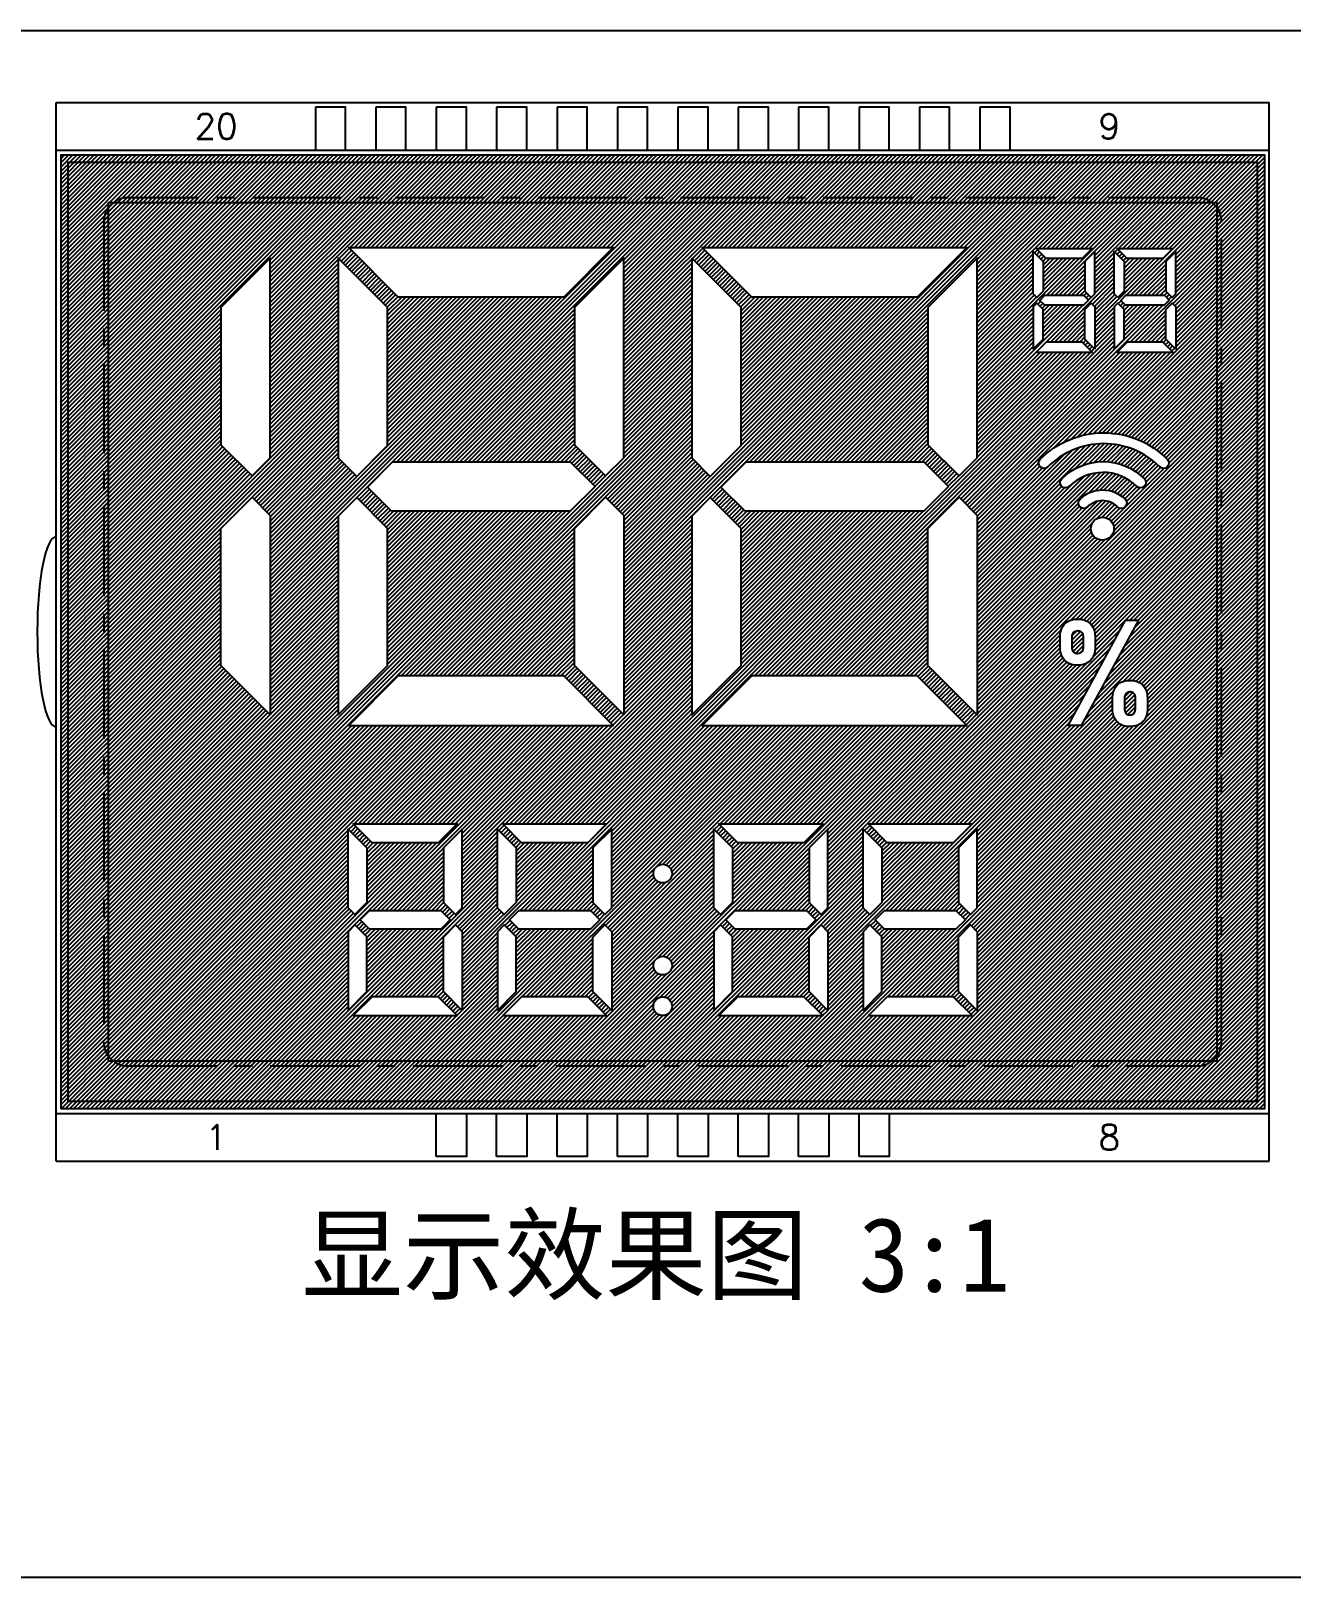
# Model space of a CAD drawing. Header units: millimetres. Extents: x -121 to 714, y -296 to 116.
# Drawn here: x 436.6 to 595.6, y -296.4 to -101.4 of the extents above; entities that cross this region are included whole.
import ezdxf
from ezdxf.enums import TextEntityAlignment as Align

# ---------------------------------------------------------------- set-up
doc = ezdxf.new("R2010")
doc.units = ezdxf.units.MM
doc.header["$LTSCALE"] = 3
doc.header["$MEASUREMENT"] = 0
doc.linetypes.add('CENTER', pattern=[2, 1.25, -0.25, 0.25, -0.25])
for name, color, linetype in [('DIM', 4, 'Continuous'), ('POL', 1, 'Continuous'), ('PRINT', 6, 'Continuous'), ('VA', 5, 'Continuous')]:
    doc.layers.add(name, color=color, linetype=linetype)
doc.styles.add('ROMANS', font='ROMANS.shx')
doc.styles.add('样式 SZ', font='')
doc.styles.get('样式 SZ').set_extended_font_data('SimSun')
pattern_1 = [(45, (0, 0), (-0.2651650429449553, 0.2651650429449554), [])]

msp = doc.modelspace()

# ---------------------------------------------------------------- hatches: boundary and pattern name
h = msp.add_hatch()
h.set_pattern_fill('ANSI31', color=256, scale=3, style=0)
h.set_pattern_definition(pattern_1)
h.paths.add_polyline_path([(579.4045854505912, -130.1342821793091), (574.8758343674012, -130.1342821793091), (573.615834367401, -128.8742821793091), (580.664585450591, -128.8742821793091)], flags=16)
h.paths.add_polyline_path([(580.568466449967, -135.0378685558684), (581.0252099089962, -134.5811250968391), (581.0252099089962, -129.2349066377143), (579.765209908996, -130.4949066377143), (579.765209908996, -134.2346120148977)], flags=16)
h.paths.add_polyline_path([(579.5786311565976, -134.7692821793091), (580.2078419915617, -135.3984930142735), (579.5770528265261, -136.0292821793091), (574.6941069157783, -136.0292821793091), (574.0779233725166, -135.4130986360476), (574.7217398292551, -134.7692821793091)], flags=16)
h.paths.add_polyline_path([(573.7172989141113, -135.0524741776426), (573.2552099089962, -134.5903851725271), (573.2552099089962, -129.2349066377143), (574.515209908996, -130.4949066377143), (574.515209908996, -134.2545631827579)], flags=16)
h.paths.add_polyline_path([(570.362905202519, -135.0378685558684), (570.819648661548, -134.5811250968391), (570.819648661548, -129.2349066377143), (569.5596486615482, -130.4949066377143), (569.5596486615482, -134.2346120148977)], flags=16)
edge = h.paths.add_edge_path(flags=16)
edge.add_arc((575.189566842856, -187.0222890973974), 0.7307600388638189, 319.5678580820855, 354.8326653049923)
edge.add_arc((574.6104420373767, -186.9147033260276), 1.318368242539657, 352.4421371671035, 360.328136014049)
edge.add_line((575.9287886592992, -186.9071530013965), (575.9287886592992, -185.5645513350652))
edge.add_arc((574.9692845425861, -185.5381041151743), 0.9598685354931642, 358.4211318340416, 384.5593572604731)
edge.add_arc((575.2829636478236, -185.4156101849791), 0.6239430257139245, 26.30107978691587, 42.11526624607705)
edge.add_arc((575.3030901484344, -185.4022216861833), 0.6000451866434147, 42.45574851718957, 81.21942553590533)
edge.add_arc((575.2489077225482, -185.6461416666891), 0.8495340964562228, 80.11915831560904, 90.36351735555934)
edge.add_arc((575.2083235116334, -185.4486402874586), 0.6529647823743807, 86.91030301216965, 136.2587720444585)
edge.add_arc((575.2880204541168, -185.4625081797287), 0.7215415503146845, 139.8410738200221, 174.7665138604595)
edge.add_arc((575.8431861000977, -185.5656257492021), 1.28485333880867, 172.4448677514727, 180.3202072902185)
edge.add_line((574.5583528263091, -185.5728063350637), (574.5583528263091, -186.9071530013966))
edge.add_arc((575.5469917113282, -186.949420295743), 0.9895419996863113, 177.5519234274748, 208.3332732025743)
edge.add_arc((575.173351728384, -187.1166355211069), 0.582084287432783, 211.30195233316, 221.3780108023398)
edge.add_arc((575.1716729703176, -187.1099115713911), 0.5853016630731717, 221.980552378535, 261.8402813494105)
edge.add_arc((575.2375060927484, -186.8148587761327), 0.887017097476041, 260.3357903487549, 270.3883235044336)
edge.add_arc((575.2737067650589, -187.0593340429144), 0.6432302825490647, 267.3099300865762, 317.2181989333149)
edge = h.paths.add_edge_path(flags=16)
edge.add_arc((575.1173181563731, -187.1563157979928), 2.046291293106544, 193.4844346475149, 222.4724539063137, ccw=False)
edge.add_arc((576.2813125310199, -186.8523293443661), 3.2491721235637, 179.3617606249421, 193.9109151311013, ccw=False)
edge.add_line((573.0323419933575, -186.8161363347526), (573.0323419933575, -185.674088835038))
edge.add_arc((576.5452329133891, -185.6573220214377), 3.512930933291876, 169.7267761325961, 180.2734671762282, ccw=False)
edge.add_arc((575.1949352096253, -185.3793721679601), 2.134960407934094, 138.0152805506902, 170.6038028584836, ccw=False)
edge.add_arc((574.9558895469554, -185.2200029756256), 1.851128954080467, 103.72094199000747, 136.7324514148568, ccw=False)
edge.add_arc((575.247578333293, -186.4501784380137), 3.115396269410073, 78.69015242692421, 103.56600380276609, ccw=False)
edge.add_arc((575.5040025873245, -185.2607173950259), 1.898831824151648, 43.60074404307392, 79.23854622140448, ccw=False)
edge.add_arc((575.3689578806834, -185.3293782102985), 2.044437577595902, 13.206181170238096, 42.38410308925393, ccw=False)
edge.add_arc((574.1152683796195, -185.6537937770188), 3.339216619442639, -0.6496910084662204, 13.7110475251489, ccw=False)
edge.add_line((577.4542703255843, -185.6916571683669), (577.4542703255843, -186.8161363347525))
edge.add_arc((573.9212032565679, -186.8335197977705), 3.533109833978589, -10.27518867981621, 0.28190549674701515, ccw=False)
edge.add_arc((575.3214064358212, -187.1225242373764), 2.10409570592003, 317.5686051107839, 350.6672137690562, ccw=False)
edge.add_arc((575.5161696278994, -187.2452550672374), 1.877980163596012, 283.83342838740964, 316.32305211897017, ccw=False)
edge.add_arc((575.2381769730382, -186.0681548846223), 3.087428012678681, 258.6105673571336, 283.61973138463725, ccw=False)
edge.add_arc((574.9857350824539, -187.226255210272), 1.902374726335299, 223.5947876574384, 259.1759841607735, ccw=False)
h.paths.add_polyline_path([(564.3096486615482, -134.2545631827579), (563.5117376666635, -135.0524741776426), (563.049648661548, -134.5903851725271), (563.049648661548, -129.2349066377143), (564.3096486615482, -130.4949066377143)], flags=16)
h.paths.add_polyline_path([(569.3730699091493, -134.7692821793091), (570.0022807441139, -135.3984930142735), (569.3714915790783, -136.0292821793091), (564.4885456683301, -136.0292821793091), (563.8723621250685, -135.4130986360476), (564.5161785818073, -134.7692821793091)], flags=16)
h.paths.add_polyline_path([(564.670273119953, -130.1342821793091), (563.4102731199532, -128.8742821793091), (570.4590242031431, -128.8742821793091), (569.1990242031429, -130.1342821793091)], flags=16)
h.paths.add_polyline_path([(581.0252099089962, -141.5636577209041), (579.765209908996, -140.3036577209041), (579.765209908996, -136.5623740136494), (580.568466449967, -135.7591174726787), (581.0252099089962, -136.215860931708)], flags=16)
h.paths.add_polyline_path([(573.7172989141113, -135.7737230944529), (573.2552099089962, -136.2358120995682), (573.2552099089962, -141.5636577209041), (574.515209908996, -140.3036577209041), (574.515209908996, -136.5716340893374)], flags=16)
h.paths.add_polyline_path([(570.819648661548, -141.5636577209041), (569.5596486615482, -140.3036577209041), (569.5596486615482, -136.5623740136494), (570.362905202519, -135.7591174726787), (570.819648661548, -136.215860931708)], flags=16)
h.paths.add_polyline_path([(574.8758343674012, -140.6642821793091), (573.615834367401, -141.9242821793091), (580.664585450591, -141.9242821793091), (579.4045854505912, -140.6642821793091)], flags=16)
h.paths.add_polyline_path([(563.049648661548, -141.5636577209041), (564.3096486615482, -140.3036577209041), (564.3096486615482, -136.5716340893374), (563.5117376666633, -135.7737230944529), (563.049648661548, -136.2358120995682)], flags=16)
h.paths.add_polyline_path([(564.670273119953, -140.6642821793091), (563.4102731199532, -141.9242821793091), (570.4590242031431, -141.9242821793091), (569.1990242031429, -140.6642821793091)], flags=16)
h.paths.add_polyline_path([(543.9553432494185, -204.4635156315564), (543.9553432494185, -211.3606360498216), (542.442433861105, -212.8735454381351), (541.5853432494187, -212.0164548264488), (541.5853432494187, -202.0935156315566)], flags=16)
h.paths.add_polyline_path([(534.1082881142943, -203.805906325053), (525.7635067273013, -203.805906325053), (523.3935067273014, -201.4359063250531), (536.4782881142946, -201.4359063250531)], flags=16)
h.paths.add_polyline_path([(525.1058974207976, -204.4635156315564), (525.1058974207976, -211.3606360498216), (523.5929880324843, -212.8735454381351), (522.7358974207978, -212.0164548264488), (522.7358974207978, -202.0935156315566)], flags=16)
h.paths.add_polyline_path([(534.765897420798, -204.4635156315564), (534.765897420798, -211.3454747931549), (536.2891263125462, -212.8687036849033), (537.1358974207981, -212.0219325766518), (537.1358974207981, -202.0935156315566)], flags=16)
h.paths.add_polyline_path([(541.5853432494187, -224.9582970185495), (543.9553432494185, -222.5882970185495), (543.9553432494185, -215.7016734394558), (542.442433861105, -214.1887640511422), (541.5853432494187, -215.0458546628286)], flags=16)
h.paths.add_polyline_path([(534.765897420798, -222.5882970185495), (534.765897420798, -215.7071511896588), (536.2891263125462, -214.1839222979104), (537.1358974207981, -215.0306934061618), (537.1358974207981, -224.9582970185495)], flags=16)
h.paths.add_polyline_path([(535.6315170060427, -213.5263129914068), (534.4469236723967, -214.710906325053), (525.4303489194024, -214.710906325053), (524.2505973389877, -213.5311547446386), (525.4408457585732, -212.3409063250531), (534.4461103396889, -212.3409063250531)], flags=16)
h.paths.add_polyline_path([(522.7358974207978, -224.9582970185495), (525.1058974207976, -222.5882970185495), (525.1058974207976, -215.7016734394558), (523.5929880324843, -214.1887640511422), (522.7358974207978, -215.0458546628286)], flags=16)
h.paths.add_polyline_path([(534.1082881142943, -223.2459063250531), (525.7635067273013, -223.2459063250531), (523.3935067273014, -225.6159063250529), (536.4782881142946, -225.6159063250529)], flags=16)
h.paths.add_polyline_path([(548.4101260190123, -134.992761334201), (527.5329896518974, -134.992761334201), (521.2929896518976, -128.7527613342011), (554.6501260190125, -128.7527613342011)], flags=16)
h.paths.add_polyline_path([(482.9372571630465, -134.992761334201), (476.6972571630463, -128.7527613342011), (510.0543935301612, -128.7527613342011), (503.8143935301614, -134.992761334201)], flags=16)
h.paths.add_polyline_path([(549.746557835455, -136.3291931506435), (549.746557835455, -153.6128793791104), (553.688887564969, -157.5552091086247), (555.986557835455, -155.2575388381388), (555.986557835455, -130.0891931506435)], flags=16)
edge = h.paths.add_edge_path(flags=16)
edge.add_arc((568.5839939161474, -177.64842838713), 2.129238785992962, 137.9582591125576, 170.6170213732431, ccw=False)
edge.add_arc((568.3522948005948, -177.491067106548), 1.852181332188155, 103.78230806316299, 136.7734904440495, ccw=False)
edge.add_arc((568.6419309335472, -178.7084145025758), 3.103492017907644, 78.64263024662068, 103.62139320863957, ccw=False)
edge.add_arc((568.89682035739, -177.5313469937428), 1.899365287764773, 43.55712674949979, 79.18865992456938, ccw=False)
edge.add_arc((568.7660871311614, -177.6002367157262), 2.041971394353111, 13.210327528033304, 42.430152446046975, ccw=False)
edge.add_arc((567.5114507631906, -177.9250457066435), 3.33776498074161, -0.6509562024136812, 13.716665566672816, ccw=False)
edge.add_line((570.8490003272364, -177.9629663369656), (570.8490003272364, -179.0863871700186))
edge.add_arc((567.3167977960952, -179.1037878389386), 3.532245391288483, -10.27792618569299, 0.2822535842964271, ccw=False)
edge.add_arc((568.7130595257706, -179.3917958531709), 2.107279525115533, 317.57657723782603, 350.6536576094676, ccw=False)
edge.add_arc((568.9147373789936, -179.5221616459459), 1.870883530532425, 283.7609599115016, 316.35701791028583, ccw=False)
edge.add_arc((568.633153891504, -178.3294202228548), 3.096386804213119, 258.6296164756522, 283.571878598108, ccw=False)
edge.add_arc((568.3792650200244, -179.49903411123), 1.899762626443658, 223.5645255503615, 259.182018150715, ccw=False)
edge.add_arc((568.5028467076784, -179.4309513925275), 2.036545717274975, 193.4323306316619, 222.5562628532512, ccw=False)
edge.add_arc((569.6826593754442, -179.1227092353397), 3.255789993854476, 179.3607867149692, 193.8853724251089, ccw=False)
edge.add_line((566.4270719950082, -179.0863871700185), (566.4270719950082, -177.9443396703042))
edge.add_arc((569.9420067947281, -177.927396803951), 3.514975633912874, 169.7394465274041, 180.276177872957, ccw=False)
h.paths.add_polyline_path([(574.6772036596126, -175.7335871708563), (576.3122228258701, -175.7335871708563), (569.0946011610081, -189.0175755008688), (567.4594761614167, -189.0175755008688)], flags=16)
edge = h.paths.add_edge_path(flags=16)
edge.add_arc((568.60231753896, -177.7162390872713), 0.6503278426426975, 86.87951546690539, 136.4756097659866, ccw=False)
edge.add_arc((568.643225961172, -177.9175358200937), 0.8506781435861843, 80.11969139435598, 90.37093612435558, ccw=False)
edge.add_arc((568.6981376243748, -177.6699970163279), 0.597501464687579, 42.23376914829498, 81.23421401770031, ccw=False)
edge.add_arc((568.6739679117616, -177.6882707512589), 0.6276856227641445, 26.298325665861, 41.9858661395416, ccw=False)
edge.add_arc((568.3654732434131, -177.8083280658386), 0.9578821685835128, -1.5837518254240877, 24.560688399844594, ccw=False)
edge.add_line((569.3229894942838, -177.8348021703315), (569.3229894942838, -179.1772980033295))
edge.add_arc((568.0017312102295, -179.1847987498134), 1.321279574647268, -7.546681149610606, 0.32526305054392424, ccw=False)
edge.add_arc((568.5754937368874, -179.2910182740679), 0.739143476328443, 319.85818981287775, 354.77518365008274, ccw=False)
edge.add_arc((568.6669128090994, -179.3269952161454), 0.646828618034205, 267.41311708965674, 317.07272054958645, ccw=False)
edge.add_arc((568.631663489542, -179.088882641272), 0.8843027598479547, 260.3086956996011, 270.39232998321177, ccw=False)
edge.add_arc((568.5659128637146, -179.3832419417687), 0.5832754592545344, 221.7531109522978, 261.80786531167365, ccw=False)
edge.add_arc((568.568896019038, -179.3855660627135), 0.5839651240304894, 211.3516984659759, 221.3880818781971, ccw=False)
edge.add_arc((568.9391400736156, -179.2202164298875), 0.9875194885758767, 177.5090927137496, 208.3665384854806, ccw=False)
edge.add_line((567.9525536612932, -179.1772980033295), (567.9525536612932, -177.8441155036621))
edge.add_arc((569.2408561112607, -177.8367243407724), 1.288323651836237, 172.4546798166023, 180.3287099183179, ccw=False)
edge.add_arc((568.6811240236234, -177.733308796412), 0.7204433495295267, 139.809273843308, 174.7633387177087, ccw=False)
h.paths.add_polyline_path([(519.956557835455, -130.0891931506435), (519.956557835455, -155.275699371247), (522.2981174227066, -157.617258958499), (526.1965578354548, -153.7188185457508), (526.1965578354548, -136.3291931506435)], flags=16)
h.paths.add_polyline_path([(552.3524557485266, -158.8916409250671), (549.2363353393926, -162.0077613342009), (526.688619798409, -162.0077613342009), (523.6345492391492, -158.9536907749414), (526.8204786798897, -155.7677613342009), (549.2285761576604, -155.7677613342009)], flags=16)
h.paths.add_polyline_path([(549.746557835455, -181.4463295177584), (549.746557835455, -164.1704024710239), (553.688887564969, -160.2280727415098), (555.986557835455, -162.5257430119956), (555.986557835455, -187.6863295177584)], flags=16)
h.paths.add_polyline_path([(505.1508253466041, -153.6128793791104), (509.0931550761179, -157.5552091086247), (511.3908253466038, -155.2575388381388), (511.3908253466038, -130.0891931506435), (505.1508253466041, -136.3291931506435)], flags=16)
h.paths.add_polyline_path([(460.5550928577529, -153.6128793791104), (464.497422587267, -157.5552091086247), (466.7950928577529, -155.2575388381388), (466.7950928577529, -130.0891931506435), (460.5550928577529, -136.3291931506435)], flags=16)
h.paths.add_polyline_path([(475.3608253466039, -155.275699371247), (477.7023849338559, -157.617258958499), (481.6008253466039, -153.7188185457508), (481.6008253466039, -136.3291931506435), (475.3608253466039, -130.0891931506435)], flags=16)
h.paths.add_polyline_path([(482.0928873095577, -162.0077613342009), (479.0388167502983, -158.9536907749414), (482.2247461910388, -155.7677613342009), (504.6328436688095, -155.7677613342009), (507.7567232596757, -158.8916409250671), (504.6406028505417, -162.0077613342009)], flags=16)
h.paths.add_polyline_path([(548.4101260190123, -182.782761334201), (527.5329896518974, -182.782761334201), (521.2929896518976, -189.0227613342009), (554.6501260190125, -189.0227613342009)], flags=16)
h.paths.add_polyline_path([(519.956557835455, -162.6316821786359), (519.956557835455, -187.6863295177584), (526.1965578354548, -181.4463295177584), (526.1965578354548, -164.1885630041321), (522.2981174227066, -160.290122591384)], flags=16)
h.paths.add_polyline_path([(511.3908253466038, -187.6863295177584), (505.1508253466041, -181.4463295177584), (505.1508253466041, -164.1704024710239), (509.0931550761179, -160.2280727415098), (511.3908253466038, -162.5257430119956)], flags=16)
h.paths.add_polyline_path([(482.9372571630465, -182.782761334201), (476.6972571630463, -189.0227613342009), (510.0543935301612, -189.0227613342009), (503.8143935301614, -182.782761334201)], flags=16)
h.paths.add_polyline_path([(466.7950928577529, -187.6863295177584), (460.5550928577529, -181.4463295177584), (460.5550928577529, -164.1704024710239), (464.497422587267, -160.2280727415098), (466.7950928577529, -162.5257430119956)], flags=16)
h.paths.add_polyline_path([(475.3608253466039, -187.6863295177584), (481.6008253466039, -181.4463295177584), (481.6008253466039, -164.1885630041321), (477.7023849338559, -160.290122591384), (475.3608253466039, -162.6316821786359)], flags=16)
h.paths.add_polyline_path([(555.3277339429151, -201.4359063250531), (552.9577339429152, -203.805906325053), (544.6129525559222, -203.805906325053), (542.2429525559219, -201.4359063250531)], flags=16)
h.paths.add_polyline_path([(553.6153432494186, -215.7071511896588), (555.1385721411671, -214.1839222979104), (555.9853432494185, -215.0306934061618), (555.9853432494185, -224.9582970185495), (553.6153432494186, -222.5882970185495)], flags=16)
h.paths.add_polyline_path([(553.2955561683098, -212.3409063250531), (554.4809628346634, -213.5263129914068), (553.2963695010174, -214.710906325053), (544.2797947480228, -214.710906325053), (543.1000431676082, -213.5311547446386), (544.2902915871941, -212.3409063250531)], flags=16)
h.paths.add_polyline_path([(555.3277339429151, -225.6159063250529), (552.9577339429152, -223.2459063250531), (544.6129525559222, -223.2459063250531), (542.2429525559219, -225.6159063250529)], flags=16)
h.paths.add_polyline_path([(553.6153432494186, -204.4635156315564), (553.6153432494186, -211.3454747931549), (555.1385721411671, -212.8687036849033), (555.9853432494185, -212.0219325766518), (555.9853432494185, -202.0935156315566)], flags=16)
h.paths.add_polyline_path([(506.8313868711134, -203.805906325053), (498.4866054841204, -203.805906325053), (496.1166054841201, -201.4359063250531), (509.2013868711135, -201.4359063250531)], flags=16)
h.paths.add_polyline_path([(507.4889961776169, -215.7071511896588), (509.0122250693653, -214.1839222979104), (509.8589961776167, -215.0306934061618), (509.8589961776167, -224.9582970185495), (507.4889961776169, -222.5882970185495)], flags=16)
h.paths.add_polyline_path([(508.3546157628616, -213.5263129914068), (507.1700224292156, -214.710906325053), (498.153447676221, -214.710906325053), (496.9736960958066, -213.5311547446386), (498.1639445153924, -212.3409063250531), (507.169209096508, -212.3409063250531)], flags=16)
h.paths.add_polyline_path([(495.4589961776169, -224.9582970185495), (497.8289961776168, -222.5882970185495), (497.8289961776168, -215.7016734394558), (496.3160867893032, -214.1887640511422), (495.4589961776169, -215.0458546628286)], flags=16)
h.paths.add_polyline_path([(506.8313868711134, -223.2459063250531), (498.4866054841204, -223.2459063250531), (496.1166054841201, -225.6159063250529), (509.2013868711135, -225.6159063250529)], flags=16)
h.paths.add_polyline_path([(497.8289961776168, -204.4635156315564), (497.8289961776168, -211.3606360498216), (496.3160867893032, -212.8735454381351), (495.4589961776169, -212.0164548264488), (495.4589961776169, -202.0935156315566)], flags=16)
h.paths.add_polyline_path([(507.4889961776169, -204.4635156315564), (507.4889961776169, -211.3454747931549), (509.0122250693653, -212.8687036849033), (509.8589961776167, -212.0219325766518), (509.8589961776167, -202.0935156315566)], flags=16)
h.paths.add_polyline_path([(487.9829464591585, -203.805906325053), (479.6381650721655, -203.805906325053), (477.2681650721652, -201.4359063250531), (490.3529464591584, -201.4359063250531)], flags=16)
h.paths.add_polyline_path([(491.010555765662, -224.9582970185495), (488.6405557656617, -222.5882970185495), (488.6405557656617, -215.7071511896588), (490.1637846574101, -214.1839222979104), (491.010555765662, -215.0306934061618)], flags=16)
h.paths.add_polyline_path([(489.5061753509069, -213.5263129914068), (488.3215820172604, -214.710906325053), (479.3050072642659, -214.710906325053), (478.1252556838519, -213.5311547446386), (479.3155041034372, -212.3409063250531), (488.3207686845528, -212.3409063250531)], flags=16)
h.paths.add_polyline_path([(476.6105557656617, -224.9582970185495), (478.9805557656616, -222.5882970185495), (478.9805557656616, -215.7016734394558), (477.467646377348, -214.1887640511422), (476.6105557656617, -215.0458546628286)], flags=16)
h.paths.add_polyline_path([(487.9829464591585, -223.2459063250531), (479.6381650721655, -223.2459063250531), (477.2681650721652, -225.6159063250529), (490.3529464591584, -225.6159063250529)], flags=16)
h.paths.add_polyline_path([(478.9805557656616, -204.4635156315564), (478.9805557656616, -211.3606360498216), (477.467646377348, -212.8735454381351), (476.6105557656617, -212.0164548264488), (476.6105557656617, -202.0935156315566)], flags=16)
h.paths.add_polyline_path([(491.010555765662, -202.0935156315566), (488.6405557656617, -204.4635156315564), (488.6405557656617, -211.3454747931549), (490.1637846574101, -212.8687036849033), (491.010555765662, -212.0219325766518)], flags=16)
edge = h.paths.add_edge_path(flags=16)
edge.add_arc((571.9391507922662, -163.4576519058857), 11.33484539930477, 44.76529308123878, 135.0097306975319, ccw=False)
edge.add_arc((579.4784493107284, -155.9238269808213), 0.6777801573244038, -134.9826926185064, 41.39970828129083, ccw=False)
edge.add_arc((571.9402977885372, -163.4659693740721), 9.985598306483102, 45.01501727612334, 135.2284257738287)
edge.add_arc((564.4030933605891, -155.9236507621674), 0.6787047877362884, 135.0397625333755, 311.33145343239784, ccw=False)
edge = h.paths.add_edge_path(flags=16)
edge.add_arc((571.8426553086338, -163.1228064247633), 7.370462051115553, 44.69043538409062, 134.9795511999409, ccw=False)
edge.add_arc((576.573313659138, -158.3885092585258), 0.6789451525356885, -135.05999555866782, 41.419993215795785, ccw=False)
edge.add_arc((571.8429721036873, -163.1292818571677), 6.018149696692815, 45.07699036683268, 135.3324818037805)
edge.add_arc((567.1140548039702, -158.3886680085263), 0.6792959382603436, 135.1084169428904, 311.3543703175994, ccw=False)
edge = h.paths.add_edge_path(flags=16)
edge.add_arc((571.7887677683607, -163.3363514898354), 4.0251348231536, 44.357065672325405, 134.9860742274065, ccw=False)
edge.add_arc((574.1590436597417, -160.970778086033), 0.6774236567911743, -134.78410325074088, 41.458859632430915, ccw=False)
edge.add_arc((571.7925857457712, -163.3411537266273), 2.672028289102289, 45.00466704445838, 135.9060848399733)
edge.add_arc((569.4245418271178, -160.9705250912144), 0.6804826366653538, 135.0129146476768, 311.2857669730972, ccw=False)
edge = h.paths.add_edge_path(flags=16)
edge.add_arc((571.76915144348, -164.2086185572637), 1.4519972271085, 0, 360)
edge = h.paths.add_edge_path(flags=16)
edge.add_arc((516.2985492047515, -224.4369583454888), 1.179224098734355, 0, 360)
edge = h.paths.add_edge_path(flags=16)
edge.add_arc((516.2985738873431, -219.3137536267855), 1.179224098734355, 0, 360)
edge = h.paths.add_edge_path(flags=16)
edge.add_arc((516.2983774079798, -207.7109035198293), 1.179224098734355, 0, 360)
edge = h.paths.add_edge_path()
edge.add_line((448.7980616532586, -231.9645780431692), (583.7980616532586, -231.9645780431692))
edge.add_arc((583.7980616532593, -228.9645780431697), 2.999999999999488, 269.999999999987, 360.0000000000098)
edge.add_line((586.7980616532586, -228.9645780431692), (586.7980616532586, -125.4645780431692))
edge.add_arc((583.7980616532593, -125.4645780431688), 2.999999999999318, 359.9999999999902, 450.000000000013)
edge.add_line((583.7980616532586, -122.4645780431692), (448.7980616532586, -122.4645780431692))
edge.add_arc((448.7980616532579, -125.4645780431688), 2.999999999999488, 89.99999999998697, 180.0000000000098)
edge.add_line((445.7980616532586, -125.4645780431692), (445.7980616532586, -228.9645780431692))
edge.add_arc((448.7980616532579, -228.9645780431697), 2.999999999999318, 179.9999999999902, 270.000000000013)
at = {"layer": 'PRINT'}
h = msp.add_hatch(dxfattribs=at)
h.set_pattern_fill('ANSI31', color=256, scale=3, style=0)
h.set_pattern_definition(pattern_1)
h.paths.add_polyline_path([(440.3980616532588, -237.3645780431693), (440.3980616532588, -117.0645780431691), (592.1980616532585, -117.0645780431691), (592.1980616532585, -237.3645780431693)])
h.paths.add_polyline_path([(446.3980616532588, -231.3645780431693), (446.3980616532588, -123.0645780431691), (586.1980616532585, -123.0645780431691), (586.1980616532585, -231.3645780431693)], flags=16)

# ---------------------------------------------------------------- linework, layer by layer
for p, q in [((439.7980616532586, -243.9645780431692), (439.7980616532586, -110.4645780431692)), ((439.7980616532586, -110.4645780431692), (592.7980616532586, -110.4645780431692)), ((592.7980616532586, -243.9645780431692), (592.7980616532586, -110.4645780431692)), ((439.7980616532586, -116.4645780431692), (592.7980616532586, -116.4645780431692)), ((439.7980616532586, -237.9645780431692), (592.7980616532586, -237.9645780431692)), ((439.7980616532586, -243.9645780431692), (592.7980616532586, -243.9645780431692))]:
    msp.add_line(p, q)
for points in [[(713.572107917812, -296.4283918290192), (713.572107917812, -101.4283918290192), (428.572107917812, -101.4283918290192), (428.572107917812, -296.4283918290192)], [(472.4830616532586, -111.0645780431691), (472.4830616532586, -116.4645780431692), (476.2930616532585, -116.4645780431692), (476.2930616532585, -111.0645780431691)], [(480.1030616532585, -111.0645780431691), (480.1030616532585, -116.4645780431692), (483.9130616532584, -116.4645780431692), (483.9130616532584, -111.0645780431691)], [(487.7230616532588, -111.0645780431691), (487.7230616532588, -116.4645780431692), (491.5330616532588, -116.4645780431692), (491.5330616532588, -111.0645780431691)], [(495.3430616532587, -111.0645780431691), (495.3430616532587, -116.4645780431692), (499.1530616532586, -116.4645780431692), (499.1530616532586, -111.0645780431691)], [(502.9630616532588, -111.0645780431691), (502.9630616532588, -116.4645780431692), (506.7730616532588, -116.4645780431692), (506.7730616532588, -111.0645780431691)], [(510.5830616532587, -111.0645780431691), (510.5830616532587, -116.4645780431692), (514.3930616532587, -116.4645780431692), (514.3930616532587, -111.0645780431691)], [(518.2030616532586, -111.0645780431691), (518.2030616532586, -116.4645780431692), (522.0130616532585, -116.4645780431692), (522.0130616532585, -111.0645780431691)], [(525.8230616532585, -111.0645780431691), (525.8230616532585, -116.4645780431692), (529.6330616532584, -116.4645780431692), (529.6330616532584, -111.0645780431691)], [(533.4430616532586, -111.0645780431691), (533.4430616532586, -116.4645780431692), (537.2530616532586, -116.4645780431692), (537.2530616532586, -111.0645780431691)], [(541.0630616532585, -111.0645780431691), (541.0630616532585, -116.4645780431692), (544.8730616532584, -116.4645780431692), (544.8730616532584, -111.0645780431691)], [(548.6830616532584, -111.0645780431691), (548.6830616532584, -116.4645780431692), (552.4930616532588, -116.4645780431692), (552.4930616532588, -111.0645780431691)], [(556.3030616532587, -111.0645780431691), (556.3030616532587, -116.4645780431692), (560.1130616532587, -116.4645780431692), (560.1130616532587, -111.0645780431691)], [(460.5550928577529, -153.6128793791104), (464.497422587267, -157.5552091086247), (466.7950928577529, -155.2575388381388), (466.7950928577529, -130.0891931506435), (460.5550928577529, -136.3291931506435)], [(475.3608253466039, -155.275699371247), (477.7023849338559, -157.617258958499), (481.6008253466039, -153.7188185457508), (481.6008253466039, -136.3291931506435), (475.3608253466039, -130.0891931506435)], [(482.9372571630465, -134.992761334201), (476.6972571630463, -128.7527613342011), (510.0543935301612, -128.7527613342011), (503.8143935301614, -134.992761334201)], [(505.1508253466041, -153.6128793791104), (509.0931550761179, -157.5552091086247), (511.3908253466038, -155.2575388381388), (511.3908253466038, -130.0891931506435), (505.1508253466041, -136.3291931506435)], [(519.956557835455, -130.0891931506435), (519.956557835455, -155.275699371247), (522.2981174227066, -157.617258958499), (526.1965578354548, -153.7188185457508), (526.1965578354548, -136.3291931506435)], [(548.4101260190123, -134.992761334201), (527.5329896518974, -134.992761334201), (521.2929896518976, -128.7527613342011), (554.6501260190125, -128.7527613342011)], [(549.746557835455, -136.3291931506435), (549.746557835455, -153.6128793791104), (553.688887564969, -157.5552091086247), (555.986557835455, -155.2575388381388), (555.986557835455, -130.0891931506435)], [(564.3096486615482, -134.2545631827579), (563.5117376666635, -135.0524741776426), (563.049648661548, -134.5903851725271), (563.049648661548, -129.2349066377143), (564.3096486615482, -130.4949066377143)], [(564.670273119953, -130.1342821793091), (563.4102731199532, -128.8742821793091), (570.4590242031431, -128.8742821793091), (569.1990242031429, -130.1342821793091)], [(570.362905202519, -135.0378685558684), (570.819648661548, -134.5811250968391), (570.819648661548, -129.2349066377143), (569.5596486615482, -130.4949066377143), (569.5596486615482, -134.2346120148977)], [(573.7172989141113, -135.0524741776426), (573.2552099089962, -134.5903851725271), (573.2552099089962, -129.2349066377143), (574.515209908996, -130.4949066377143), (574.515209908996, -134.2545631827579)], [(579.4045854505912, -130.1342821793091), (574.8758343674012, -130.1342821793091), (573.615834367401, -128.8742821793091), (580.664585450591, -128.8742821793091)], [(580.568466449967, -135.0378685558684), (581.0252099089962, -134.5811250968391), (581.0252099089962, -129.2349066377143), (579.765209908996, -130.4949066377143), (579.765209908996, -134.2346120148977)], [(563.049648661548, -141.5636577209041), (564.3096486615482, -140.3036577209041), (564.3096486615482, -136.5716340893374), (563.5117376666633, -135.7737230944529), (563.049648661548, -136.2358120995682)], [(569.3730699091493, -134.7692821793091), (570.0022807441139, -135.3984930142735), (569.3714915790783, -136.0292821793091), (564.4885456683301, -136.0292821793091), (563.8723621250685, -135.4130986360476), (564.5161785818073, -134.7692821793091)], [(570.819648661548, -141.5636577209041), (569.5596486615482, -140.3036577209041), (569.5596486615482, -136.5623740136494), (570.362905202519, -135.7591174726787), (570.819648661548, -136.215860931708)], [(573.7172989141113, -135.7737230944529), (573.2552099089962, -136.2358120995682), (573.2552099089962, -141.5636577209041), (574.515209908996, -140.3036577209041), (574.515209908996, -136.5716340893374)], [(579.5786311565976, -134.7692821793091), (580.2078419915617, -135.3984930142735), (579.5770528265261, -136.0292821793091), (574.6941069157783, -136.0292821793091), (574.0779233725166, -135.4130986360476), (574.7217398292551, -134.7692821793091)], [(581.0252099089962, -141.5636577209041), (579.765209908996, -140.3036577209041), (579.765209908996, -136.5623740136494), (580.568466449967, -135.7591174726787), (581.0252099089962, -136.215860931708)], [(564.670273119953, -140.6642821793091), (563.4102731199532, -141.9242821793091), (570.4590242031431, -141.9242821793091), (569.1990242031429, -140.6642821793091)], [(574.8758343674012, -140.6642821793091), (573.615834367401, -141.9242821793091), (580.664585450591, -141.9242821793091), (579.4045854505912, -140.6642821793091)], [(482.0928873095577, -162.0077613342009), (479.0388167502983, -158.9536907749414), (482.2247461910388, -155.7677613342009), (504.6328436688095, -155.7677613342009), (507.7567232596757, -158.8916409250671), (504.6406028505417, -162.0077613342009)], [(552.3524557485266, -158.8916409250671), (549.2363353393926, -162.0077613342009), (526.688619798409, -162.0077613342009), (523.6345492391492, -158.9536907749414), (526.8204786798897, -155.7677613342009), (549.2285761576604, -155.7677613342009)], [(466.7950928577529, -187.6863295177584), (460.5550928577529, -181.4463295177584), (460.5550928577529, -164.1704024710239), (464.497422587267, -160.2280727415098), (466.7950928577529, -162.5257430119956)], [(475.3608253466039, -187.6863295177584), (481.6008253466039, -181.4463295177584), (481.6008253466039, -164.1885630041321), (477.7023849338559, -160.290122591384), (475.3608253466039, -162.6316821786359)], [(511.3908253466038, -187.6863295177584), (505.1508253466041, -181.4463295177584), (505.1508253466041, -164.1704024710239), (509.0931550761179, -160.2280727415098), (511.3908253466038, -162.5257430119956)], [(519.956557835455, -162.6316821786359), (519.956557835455, -187.6863295177584), (526.1965578354548, -181.4463295177584), (526.1965578354548, -164.1885630041321), (522.2981174227066, -160.290122591384)], [(549.746557835455, -181.4463295177584), (549.746557835455, -164.1704024710239), (553.688887564969, -160.2280727415098), (555.986557835455, -162.5257430119956), (555.986557835455, -187.6863295177584)], [(574.6772036596126, -175.7335871708563), (576.3122228258701, -175.7335871708563), (569.0946011610081, -189.0175755008688), (567.4594761614167, -189.0175755008688)], [(482.9372571630465, -182.782761334201), (476.6972571630463, -189.0227613342009), (510.0543935301612, -189.0227613342009), (503.8143935301614, -182.782761334201)], [(548.4101260190123, -182.782761334201), (527.5329896518974, -182.782761334201), (521.2929896518976, -189.0227613342009), (554.6501260190125, -189.0227613342009)], [(478.9805557656616, -204.4635156315564), (478.9805557656616, -211.3606360498216), (477.467646377348, -212.8735454381351), (476.6105557656617, -212.0164548264488), (476.6105557656617, -202.0935156315566)], [(487.9829464591585, -203.805906325053), (479.6381650721655, -203.805906325053), (477.2681650721652, -201.4359063250531), (490.3529464591584, -201.4359063250531)], [(491.010555765662, -202.0935156315566), (488.6405557656617, -204.4635156315564), (488.6405557656617, -211.3454747931549), (490.1637846574101, -212.8687036849033), (491.010555765662, -212.0219325766518)], [(497.8289961776168, -204.4635156315564), (497.8289961776168, -211.3606360498216), (496.3160867893032, -212.8735454381351), (495.4589961776169, -212.0164548264488), (495.4589961776169, -202.0935156315566)], [(506.8313868711134, -203.805906325053), (498.4866054841204, -203.805906325053), (496.1166054841201, -201.4359063250531), (509.2013868711135, -201.4359063250531)], [(507.4889961776169, -204.4635156315564), (507.4889961776169, -211.3454747931549), (509.0122250693653, -212.8687036849033), (509.8589961776167, -212.0219325766518), (509.8589961776167, -202.0935156315566)], [(525.1058974207976, -204.4635156315564), (525.1058974207976, -211.3606360498216), (523.5929880324843, -212.8735454381351), (522.7358974207978, -212.0164548264488), (522.7358974207978, -202.0935156315566)], [(534.1082881142943, -203.805906325053), (525.7635067273013, -203.805906325053), (523.3935067273014, -201.4359063250531), (536.4782881142946, -201.4359063250531)], [(534.765897420798, -204.4635156315564), (534.765897420798, -211.3454747931549), (536.2891263125462, -212.8687036849033), (537.1358974207981, -212.0219325766518), (537.1358974207981, -202.0935156315566)], [(543.9553432494185, -204.4635156315564), (543.9553432494185, -211.3606360498216), (542.442433861105, -212.8735454381351), (541.5853432494187, -212.0164548264488), (541.5853432494187, -202.0935156315566)], [(555.3277339429151, -201.4359063250531), (552.9577339429152, -203.805906325053), (544.6129525559222, -203.805906325053), (542.2429525559219, -201.4359063250531)], [(553.6153432494186, -204.4635156315564), (553.6153432494186, -211.3454747931549), (555.1385721411671, -212.8687036849033), (555.9853432494185, -212.0219325766518), (555.9853432494185, -202.0935156315566)], [(489.5061753509069, -213.5263129914068), (488.3215820172604, -214.710906325053), (479.3050072642659, -214.710906325053), (478.1252556838519, -213.5311547446386), (479.3155041034372, -212.3409063250531), (488.3207686845528, -212.3409063250531)], [(508.3546157628616, -213.5263129914068), (507.1700224292156, -214.710906325053), (498.153447676221, -214.710906325053), (496.9736960958066, -213.5311547446386), (498.1639445153924, -212.3409063250531), (507.169209096508, -212.3409063250531)], [(535.6315170060427, -213.5263129914068), (534.4469236723967, -214.710906325053), (525.4303489194024, -214.710906325053), (524.2505973389877, -213.5311547446386), (525.4408457585732, -212.3409063250531), (534.4461103396889, -212.3409063250531)], [(553.2955561683098, -212.3409063250531), (554.4809628346634, -213.5263129914068), (553.2963695010174, -214.710906325053), (544.2797947480228, -214.710906325053), (543.1000431676082, -213.5311547446386), (544.2902915871941, -212.3409063250531)], [(476.6105557656617, -224.9582970185495), (478.9805557656616, -222.5882970185495), (478.9805557656616, -215.7016734394558), (477.467646377348, -214.1887640511422), (476.6105557656617, -215.0458546628286)], [(491.010555765662, -224.9582970185495), (488.6405557656617, -222.5882970185495), (488.6405557656617, -215.7071511896588), (490.1637846574101, -214.1839222979104), (491.010555765662, -215.0306934061618)], [(495.4589961776169, -224.9582970185495), (497.8289961776168, -222.5882970185495), (497.8289961776168, -215.7016734394558), (496.3160867893032, -214.1887640511422), (495.4589961776169, -215.0458546628286)], [(507.4889961776169, -215.7071511896588), (509.0122250693653, -214.1839222979104), (509.8589961776167, -215.0306934061618), (509.8589961776167, -224.9582970185495), (507.4889961776169, -222.5882970185495)], [(522.7358974207978, -224.9582970185495), (525.1058974207976, -222.5882970185495), (525.1058974207976, -215.7016734394558), (523.5929880324843, -214.1887640511422), (522.7358974207978, -215.0458546628286)], [(534.765897420798, -222.5882970185495), (534.765897420798, -215.7071511896588), (536.2891263125462, -214.1839222979104), (537.1358974207981, -215.0306934061618), (537.1358974207981, -224.9582970185495)], [(541.5853432494187, -224.9582970185495), (543.9553432494185, -222.5882970185495), (543.9553432494185, -215.7016734394558), (542.442433861105, -214.1887640511422), (541.5853432494187, -215.0458546628286)], [(553.6153432494186, -215.7071511896588), (555.1385721411671, -214.1839222979104), (555.9853432494185, -215.0306934061618), (555.9853432494185, -224.9582970185495), (553.6153432494186, -222.5882970185495)], [(487.9829464591585, -223.2459063250531), (479.6381650721655, -223.2459063250531), (477.2681650721652, -225.6159063250529), (490.3529464591584, -225.6159063250529)], [(506.8313868711134, -223.2459063250531), (498.4866054841204, -223.2459063250531), (496.1166054841201, -225.6159063250529), (509.2013868711135, -225.6159063250529)], [(534.1082881142943, -223.2459063250531), (525.7635067273013, -223.2459063250531), (523.3935067273014, -225.6159063250529), (536.4782881142946, -225.6159063250529)], [(555.3277339429151, -225.6159063250529), (552.9577339429152, -223.2459063250531), (544.6129525559222, -223.2459063250531), (542.2429525559219, -225.6159063250529)], [(487.7230616532588, -243.3645780431693), (487.7230616532588, -237.9645780431692), (491.5330616532588, -237.9645780431692), (491.5330616532588, -243.3645780431693)], [(495.3430616532587, -243.3645780431693), (495.3430616532587, -237.9645780431692), (499.1530616532586, -237.9645780431692), (499.1530616532586, -243.3645780431693)], [(502.9630616532588, -243.3645780431693), (502.9630616532588, -237.9645780431692), (506.7730616532588, -237.9645780431692), (506.7730616532588, -243.3645780431693)], [(510.5830616532587, -243.3645780431693), (510.5830616532587, -237.9645780431692), (514.3930616532587, -237.9645780431692), (514.3930616532587, -243.3645780431693)], [(518.2030616532586, -243.3645780431693), (518.2030616532586, -237.9645780431692), (522.0130616532585, -237.9645780431692), (522.0130616532585, -243.3645780431693)], [(525.8230616532585, -243.3645780431693), (525.8230616532585, -237.9645780431692), (529.6330616532584, -237.9645780431692), (529.6330616532584, -243.3645780431693)], [(533.4430616532586, -243.3645780431693), (533.4430616532586, -237.9645780431692), (537.2530616532586, -237.9645780431692), (537.2530616532586, -243.3645780431693)], [(541.0630616532585, -243.3645780431693), (541.0630616532585, -237.9645780431692), (544.8730616532584, -237.9645780431692), (544.8730616532584, -243.3645780431693)]]:
    msp.add_lwpolyline(points, close=True)
for points in [[(563.9228436623002, -155.4440671759287, -0.41546366824674), (579.9868619916178, -155.4756055092546, -0.968918524336995), (578.9993311585313, -156.4032346756887, 0.4153049174164121), (564.8513194954021, -156.433291342348, -0.9681514459281871)], [(566.6328119949571, -157.9092430086462, -0.4156922817280392), (577.0824412272459, -157.9393370871436, -0.9697444218994455), (576.0927244925915, -158.8680930084066, 0.4155202259947833), (567.5628753280573, -158.8985730083991, -0.9677648948652418)], [(568.9432594943792, -160.4894596746682, -0.4174326910087796), (574.6667261596149, -160.5222680079937, -0.9677396259024308), (573.6818411598615, -161.4515905077608, 0.4188291093326904), (569.8735344941463, -161.481858841086, -0.9679922134802453)], [(566.4832429849844, -177.3012924872371, -0.1434731941872288), (567.0026994948639, -176.2225371707343, -0.144953816747917), (567.9110430167723, -175.6922139856458, -0.109424037148873), (569.2530951817607, -175.6656951650552, -0.1567367874772072), (570.273266994046, -176.2225371707342, -0.1281908774890328), (570.7540233209324, -177.1335924392646, -0.06277283262033725), (570.8490003272364, -177.9629663369656), (570.8490003272364, -179.0863871700185, -0.04611011391499673), (570.7923642493697, -179.734022186743, -0.1453365134126978), (570.2686103273809, -180.8133755029203, -0.1431939742710418), (569.3597676111367, -181.3393444318252, -0.1092628680206764), (568.022699353821, -181.3650349050448, -0.1566740194889537), (567.0026994948639, -180.8082955029211, -0.127765613749928), (566.5220107930495, -179.9040344062438, -0.06346044542236305), (566.4270719950082, -179.0863871700185), (566.4270719950082, -177.9443396703043, -0.04600758381349356)], [(568.1307769945824, -177.2683821704728, -0.2198463938394619), (568.6377186611217, -177.0668755038561, -0.04475934764403009), (568.789194273063, -177.0794746314572, -0.1718334252530329), (569.1405328276633, -177.2683821704729, -0.06855691330532428), (569.2366876819683, -177.4101777789581, -0.1145740749489817), (569.3229894942838, -177.8348021703315), (569.3229894942838, -179.1772980033295, -0.03436135014355553), (569.31156610887, -179.3583275735964, -0.1535439789859475), (569.1405328276633, -179.767530503181, -0.2201369159859703), (568.6377186611217, -179.9731646697967, -0.04402656779978111), (568.4828001585565, -179.9605655421956, -0.1765733300832199), (568.1307769945824, -179.7716580031811, -0.04381999922297299), (568.070195808684, -179.6893972103546, -0.1354605498503789), (567.9525536612932, -179.1772980033295), (567.9525536612932, -177.8441155036621, -0.03437046235505765), (567.963687658686, -177.6675540844357, -0.1537095494603806)], [(573.6079694932127, -188.5380446676555, -0.1271629464805752), (573.1274363536086, -187.6334724465581, -0.0635680794762471), (573.0323419933575, -186.8161363347526), (573.0323419933575, -185.674088835038, -0.04605113326773132), (573.088619565975, -185.0308175054463, -0.1431604195723715), (573.6079694932127, -183.9512280021358, -0.1450443749658075), (574.516814276514, -183.4217006341039, -0.1089696463482642), (575.8585532823226, -183.3952801537639, -0.1567648132664763), (576.879066159062, -183.9512280021357, -0.1280050409866241), (577.3593287983813, -184.862314383108, -0.06274268055067336), (577.4542703255843, -185.6916571683669), (577.4542703255843, -186.8161363347526, -0.04609662185700421), (577.3976503966028, -187.4637422834837, -0.1454324337518044), (576.8744094923954, -188.5421721676544, -0.1427200762093306), (575.9651947058396, -189.0687643143324, -0.1095582770671226), (574.6284823699514, -189.0947840697786, -0.1565117644061129)], [(575.7458028260116, -187.4962213345825, 0.1550977435171453), (575.9173570056564, -187.0881048503097, 0.03442274764497379), (575.9287886592992, -186.9071530013965), (575.9287886592992, -185.5645513350652, 0.1145466018857153), (575.8423148936554, -185.1391484640781, 0.06911212898905872), (575.7458028260116, -184.9971788352079, 0.170770015109742), (575.3946875135996, -184.8092089133793, 0.04472924300274519), (575.2435178261376, -184.7966246685907, 0.2187139716347), (574.736576159597, -184.9971788352078, 0.1535817015627562), (574.5694868237019, -185.3966930538575, 0.03437618260257639), (574.5583528263091, -185.5728063350637), (574.5583528263091, -186.9071530013965, 0.1351224409922423), (574.6759949736993, -187.4190563805819, 0.04399344804844547), (574.736576159597, -187.5014071679145, 0.1756959715988075), (575.088599323572, -187.6892877928678, 0.04389060129957472), (575.2435178261376, -187.701855501198, 0.2212747753886085)]]:
    msp.add_lwpolyline(points, format="xyb", close=True)
for centre, radius in [((571.76915144348, -164.2086185572637), 1.4519972271085), ((516.2983774079798, -207.7109035198293), 1.179224098734355), ((516.2985738873431, -219.3137536267855), 1.179224098734355), ((516.2985492047515, -224.4369583454888), 1.179224098734355)]:
    msp.add_circle(centre, radius)
msp.add_ellipse((439.7980616532586, -177.2145780431692), major_axis=(0, -12), ratio=0.2, start_param=3.141592653589793, end_param=6.283185307179586)
at = {"layer": 'POL'}
msp.add_lwpolyline([(441.2980616532586, -236.4645780431692), (441.2980616532586, -117.9645780431692), (591.2980616532586, -117.9645780431692), (591.2980616532586, -236.4645780431692)], close=True, dxfattribs=at)
at = {"layer": 'PRINT'}
for points in [[(440.3980616532588, -237.3645780431693), (440.3980616532588, -117.0645780431691), (592.1980616532585, -117.0645780431691), (592.1980616532585, -237.3645780431693)], [(446.3980616532588, -231.3645780431693), (446.3980616532588, -123.0645780431691), (586.1980616532585, -123.0645780431691), (586.1980616532585, -231.3645780431693)]]:
    msp.add_lwpolyline(points, close=True, dxfattribs=at)
at = {"layer": 'VA', "linetype": 'CENTER', "ltscale": 3}
msp.add_lwpolyline([(448.7980616532586, -231.9645780431692), (583.7980616532586, -231.9645780431692, 0.4142135623731982), (586.7980616532586, -228.9645780431692), (586.7980616532586, -125.4645780431692, 0.4142135623731982), (583.7980616532586, -122.4645780431692), (448.7980616532586, -122.4645780431692, 0.4142135623731982), (445.7980616532586, -125.4645780431692), (445.7980616532586, -228.9645780431692, 0.4142135623731982)], format="xyb", close=True, dxfattribs=at)

# ---------------------------------------------------------------- texts
at = {"style": 'ROMANS'}
for s, p in [('20', (459.9505616532585, -113.4645780431692)), ('9', (572.6455616532587, -113.4645780431692)), ('1', (459.9505616532585, -240.9645780431692)), ('8', (572.6455616532587, -240.9645780431692))]:
    msp.add_text(s, height=3.18, dxfattribs=at).set_placement(p, align=Align.MIDDLE)
at = {"layer": 'DIM', "style": '样式 SZ'}
msp.add_text('显示效果图 3:1', height=9.366590245216916, dxfattribs=at).set_placement((470.7653235349026, -260.4452599779701))

doc.saveas('drawing.dxf')
